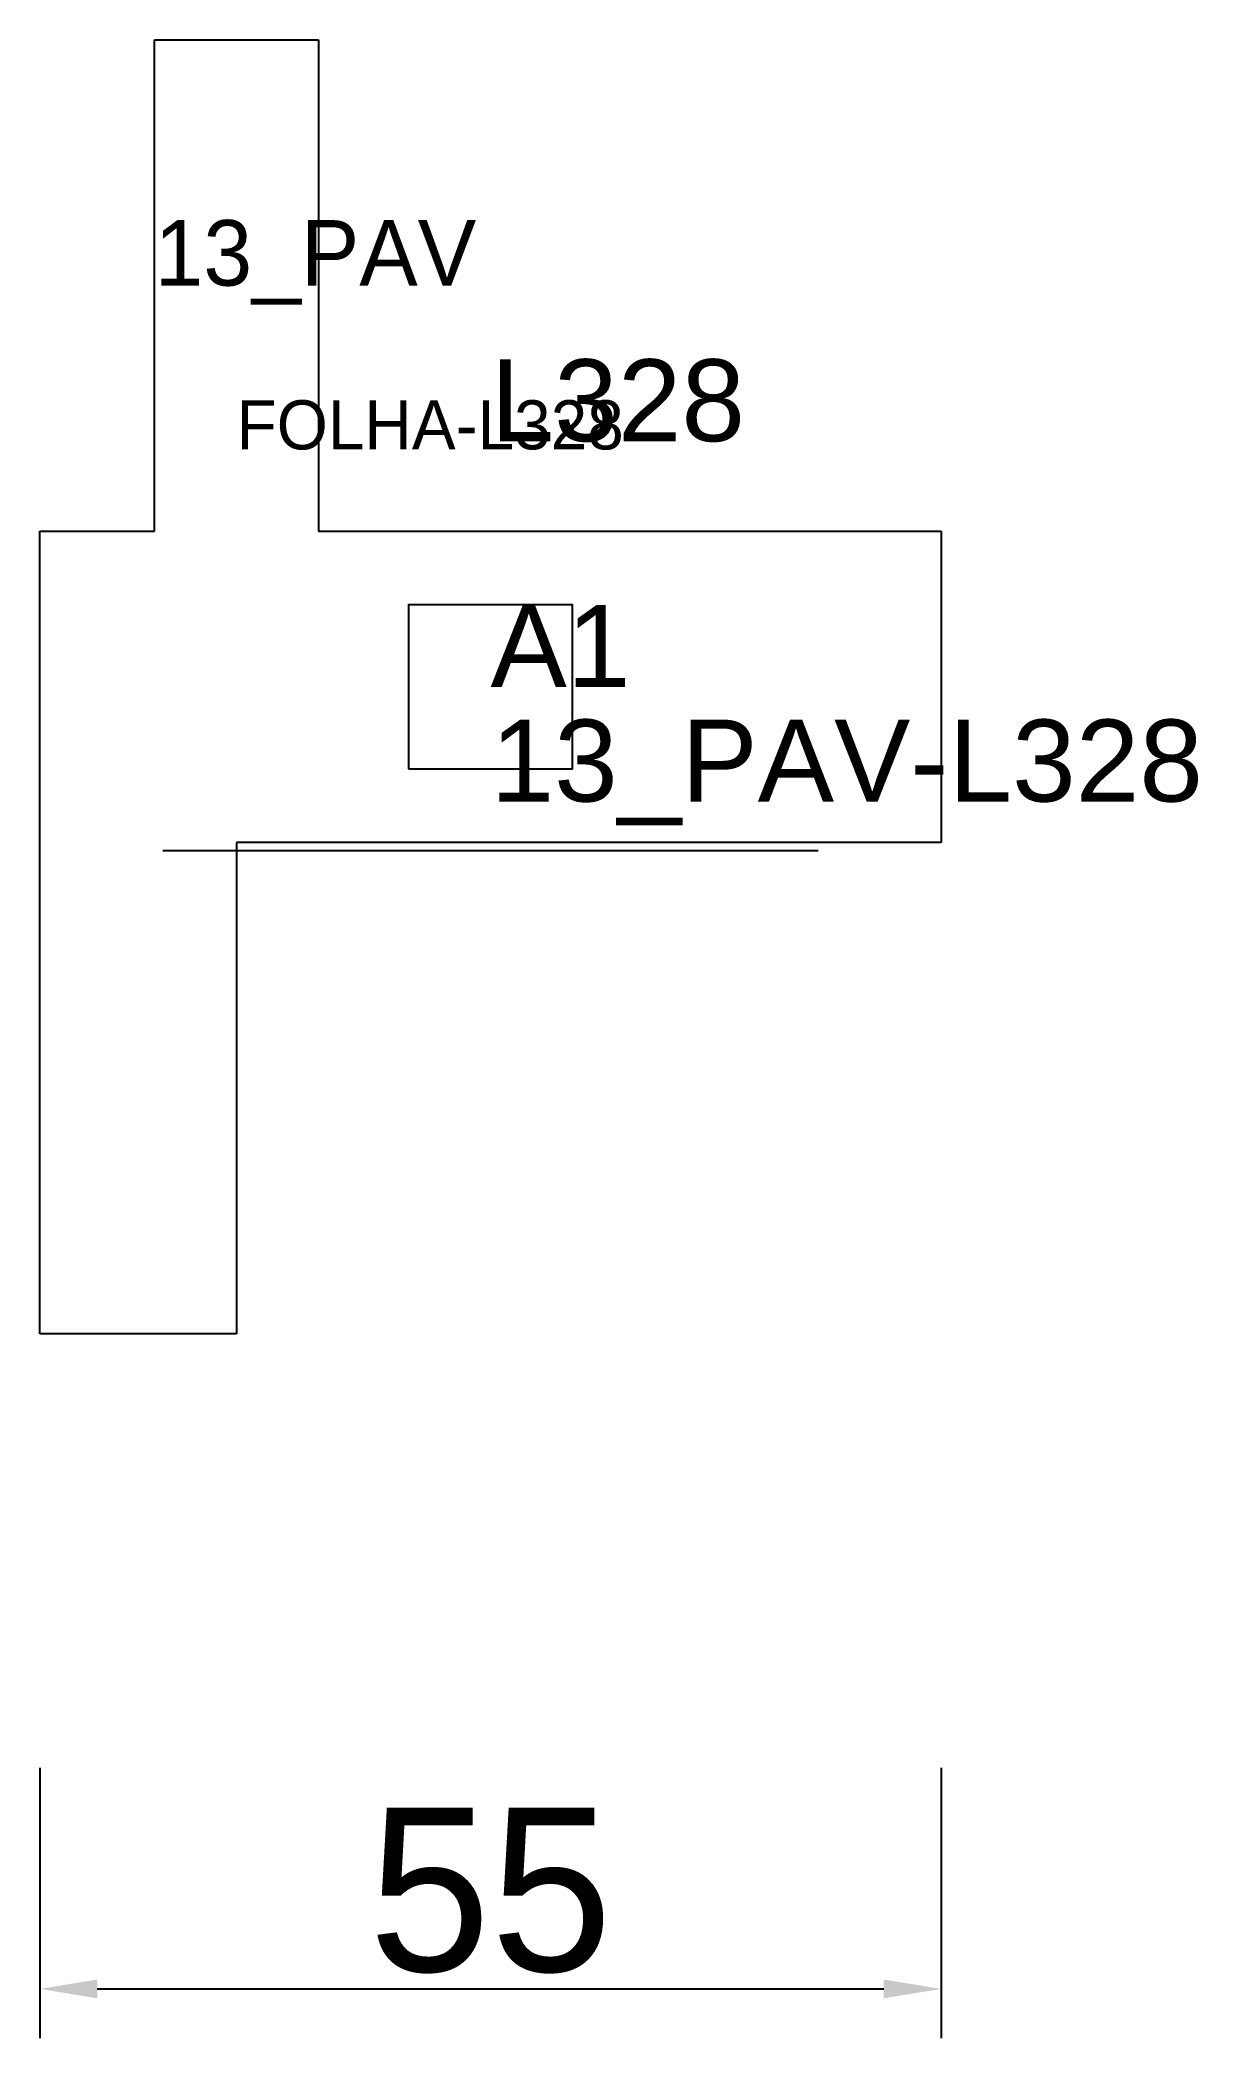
# Model space of a CAD drawing. Header units: metres. Extents: x 222 to 293, y 80 to 202.
import ezdxf

# ---------------------------------------------------------------- set-up
doc = ezdxf.new("R2010")
doc.units = ezdxf.units.M
for name, color, linetype in [('3', 3, 'CONTINUOUS'), ('AUX00', 7, 'CONTINUOUS'), ('COTA', 241, 'CONTINUOUS'), ('FOLHA', 255, 'CONTINUOUS'), ('Hachura', 251, 'CONTINUOUS'), ('NOMENCLATURA', 7, 'CONTINUOUS'), ('Nível', 160, 'CONTINUOUS'), ('Painéis', 200, 'CONTINUOUS'), ('Pilares', 5, 'CONTINUOUS'), ('SARR_2.2x7', 40, 'CONTINUOUS')]:
    doc.layers.add(name, color=color, linetype=linetype)
doc.styles.add('ARIAL', font='Arial.ttf')
doc.styles.add('STR_STANDARD', font='arial.ttf')
doc.dimstyles.new('EZ DXF', dxfattribs={"dimtxt": 10, "dimasz": 3.5, "dimexe": 3, "dimexo": 1.5, "dimgap": 1, "dimtad": 1, "dimdec": 1, "dimdsep": 46, "dimcen": 2.5, "dimazin": 3, "dimtfac": 1, "dimtmove": 0, "dimatfit": 3})

msp = doc.modelspace()

# ---------------------------------------------------------------- hatches: boundary and pattern name
at = {"layer": 'Hachura'}
h = msp.add_hatch(dxfattribs=at)
h.set_pattern_fill('ANSI31', scale=50)
h.paths.add_polyline_path([(229.2, 201.5), (239.2, 201.5), (239.2, 171.5), (277.2, 171.5), (277.2, 152.5), (234.2, 152.5), (234.2, 122.5), (222.2, 122.5), (222.2, 171.5), (229.2, 171.5)])
h = msp.add_hatch(dxfattribs=at)
h.set_pattern_fill('ANSI31', scale=50)
h.paths.add_polyline_path([(229.2, 201.5), (239.2, 201.5), (239.2, 171.5), (277.2, 171.5), (277.2, 152.5), (234.2, 152.5), (234.2, 122.5), (222.2, 122.5), (222.2, 171.5), (229.2, 171.5)])

# ---------------------------------------------------------------- linework, layer by layer
at = {"layer": 'Painéis', "color": 200}
for p, q in [((229.2, 201.5), (239.2, 201.5)), ((229.2, 171.5), (229.2, 201.5)), ((229.2, 201.5), (239.2, 201.5)), ((229.2, 171.5), (229.2, 201.5)), ((239.2, 201.5), (239.2, 171.5)), ((239.2, 201.5), (239.2, 171.5)), ((222.2, 122.5), (222.2, 171.5)), ((222.2, 171.5), (229.2, 171.5)), ((222.2, 122.5), (222.2, 171.5)), ((222.2, 171.5), (229.2, 171.5)), ((239.2, 171.5), (277.2, 171.5)), ((239.2, 171.5), (277.2, 171.5)), ((277.2, 171.5), (277.2, 152.5)), ((277.2, 171.5), (277.2, 152.5)), ((277.2, 152.5), (234.2, 152.5)), ((234.2, 152.5), (234.2, 122.5)), ((277.2, 152.5), (234.2, 152.5)), ((234.2, 152.5), (234.2, 122.5)), ((234.2, 122.5), (222.2, 122.5)), ((234.2, 122.5), (222.2, 122.5))]:
    msp.add_line(p, q, dxfattribs=at)
at = {"layer": 'Pilares'}
msp.add_lwpolyline([(244.7, 157), (254.7, 157), (254.7, 167), (244.7, 167)], close=True, dxfattribs=at)
msp.add_lwpolyline([(244.7, 157), (254.7, 157), (254.7, 167), (244.7, 167)], close=True, dxfattribs=at)
at = {"layer": 'SARR_2.2x7'}
msp.add_line((229.7, 152), (269.7, 152), dxfattribs=at)
msp.add_line((229.7, 152), (269.7, 152), dxfattribs=at)

# ---------------------------------------------------------------- texts
at = {"layer": '3', "style": 'STR_STANDARD'}
msp.add_text('A1', height=5, dxfattribs=at).set_placement((249.7, 162))
msp.add_text('A1', height=5, dxfattribs=at).set_placement((249.7, 162))
at = {"layer": 'AUX00', "style": 'STR_STANDARD'}
msp.add_text('13_PAV-L328', height=5, dxfattribs=at).set_placement((249.7, 155))
msp.add_text('13_PAV-L328', height=5, dxfattribs=at).set_placement((249.7, 155))
at = {"layer": 'FOLHA'}
msp.add_text('FOLHA-L328', height=3, dxfattribs=at).set_placement((234.2, 176.5))
msp.add_text('FOLHA-L328', height=3, dxfattribs=at).set_placement((234.2, 176.5))
at = {"layer": 'NOMENCLATURA', "insert": (249.7, 182), "char_height": 5, "attachment_point": 1, "style": 'ARIAL'}
msp.add_mtext('L328', dxfattribs=at)
msp.add_mtext('L328', dxfattribs=at)
at = {"layer": 'Nível'}
msp.add_text('13_PAV', height=4, dxfattribs=at).set_placement((229.2, 186.5))
msp.add_text('13_PAV', height=4, dxfattribs=at).set_placement((229.2, 186.5))

# ---------------------------------------------------------------- dimensions: what is measured, and where the dimension line sits
at = {"layer": 'COTA'}
msp.add_linear_dim(base=(222.2, 82.5), p1=(222.2, 97.5), p2=(277.2, 97.5), dimstyle='EZ DXF', dxfattribs=at).render()
msp.add_linear_dim(base=(222.2, 82.5), p1=(222.2, 97.5), p2=(277.2, 97.5), dimstyle='EZ DXF', dxfattribs=at).render()

doc.saveas('drawing.dxf')
